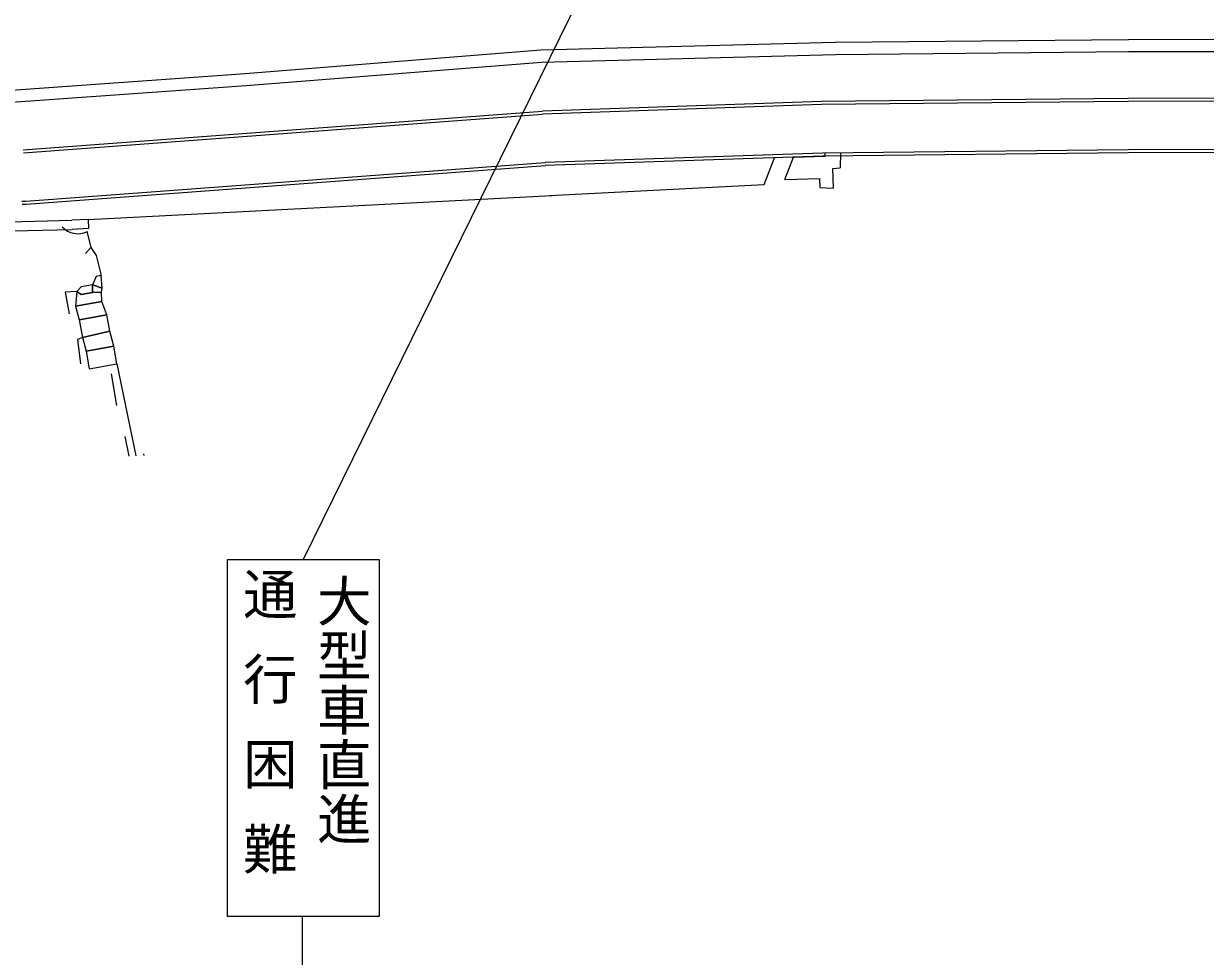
# Model space of a CAD drawing. Units: millimetres, scale not verified. Extents: x 40000 to 680000, y 20000 to 380000.
# Drawn here: x 482566 to 521642, y 260221 to 291061 of the extents above; entities that cross this region are included whole.
import ezdxf
from ezdxf.enums import TextEntityAlignment as Align

# ---------------------------------------------------------------- set-up
doc = ezdxf.new("R2010")
doc.units = ezdxf.units.MM
doc.header["$LTSCALE"] = 1000
doc.linetypes.add('DASHED', pattern=[7.5, 6, -1.5])
doc.layers.add('M-BGD', color=7, linetype='Continuous', lineweight=25)
doc.layers.add('M-STR-STRC', color=7, linetype='Continuous', lineweight=25)
doc.styles.add('@ＭＳ ゴシック', font='')
doc.styles.get('@ＭＳ ゴシック').set_extended_font_data('@MS Gothic')

msp = doc.modelspace()

# ---------------------------------------------------------------- linework, layer by layer
at = {"layer": 'M-BGD'}
for p, q in [((499667, 290190), (509405, 290446)), ((509412, 290446), (519092, 290538)), ((519096, 290538), (527021, 290548)), ((489893, 289415), (499667, 290190)), ((499688, 289790), (509415, 290046)), ((509415, 290046), (519096, 290138)), ((519096, 290138), (526521, 290148)), ((489924, 289016), (499688, 289790)), ((480115, 288717), (489895, 289415)), ((480129, 288317), (489924, 289016)), ((508944, 288482), (499720, 288168)), ((508946, 288382), (499726, 288068)), ((519073, 288588), (508944, 288482)), ((519074, 288488), (508946, 288382)), ((526245, 288603), (519087, 288588)), ((526254, 288503), (519087, 288488)), ((482554, 286894), (499720, 288168)), ((482560, 286794), (499726, 288068)), ((519090, 286888), (508982, 286783)), ((526393, 286905), (519090, 286889)), ((482643, 285196), (499812, 286470)), ((508982, 286783), (499812, 286470)), ((508985, 286683), (499816, 286370)), ((507050, 285743), (507395, 286629)), ((507734, 285905), (508024, 286650)), ((508024, 286650), (509074, 286684)), ((519091, 286788), (508983, 286683)), ((509074, 286684), (509073, 286784)), ((509573, 286789), (509570, 286289)), ((526393, 286803), (519091, 286788)), ((482649, 285096), (499820, 286370)), ((509321, 286267), (509570, 286289)), ((509342, 285617), (509321, 286267)), ((499959, 285375), (507050, 285743)), ((507734, 285905), (508883, 285941)), ((508883, 285941), (508893, 285642)), ((508893, 285642), (509342, 285617)), ((484701, 284585), (500042, 285379)), ((479860, 284456), (484165, 284558)), ((479867, 284156), (484176, 284258)), ((484654, 284197), (484793, 283663)), ((484793, 283663), (484615, 283459)), ((484793, 283663), (484970, 283394)), ((484970, 283394), (485131, 282734)), ((485653, 279817), (486281, 276773)), ((485456, 279481), (485642, 278439)), ((485912, 277412), (486044, 276763)), ((486531, 276835), (486541, 276783))]:
    msp.add_line(p, q, dxfattribs=at)
at = {"layer": 'M-BGD', "linetype": 'DASHED'}
for p, q in [((484701, 284585), (484165, 284558)), ((484701, 284585), (484711, 284285)), ((484711, 284285), (484176, 284258))]:
    msp.add_line(p, q, dxfattribs=at)
at = {"layer": 'M-BGD'}
for points in [[(482511, 285192), (482643, 285196)], [(482514, 285092), (482649, 285096)], [(484323, 282203), (483941, 282177), (484068, 281469)], [(484509, 280688), (484349, 280616), (484449, 279817)]]:
    msp.add_lwpolyline(points, dxfattribs=at)
for points in [[(484843, 282425), (485164, 282310), (485131, 282734), (484965, 282705)], [(485145, 282178), (484846, 282167), (484471, 282100), (484323, 282203), (484280, 281722), (485156, 281879)], [(484846, 282167), (484843, 282425), (484468, 282358), (484323, 282203), (484471, 282100)], [(485164, 282310), (484843, 282425), (484846, 282167), (485145, 282178)], [(485321, 281435), (485156, 281879), (484280, 281722), (484404, 281271)], [(485418, 280893), (485321, 281435), (484404, 281271), (484509, 280688)], [(485549, 280401), (485418, 280893), (484509, 280688), (484632, 280237)], [(485653, 279817), (485549, 280401), (484632, 280237), (484737, 279653)]]:
    msp.add_lwpolyline(points, close=True, dxfattribs=at)
msp.add_arc((484368, 284834), 720, 222.8837, 294.1848, dxfattribs=at)
at = {"layer": 'M-STR-STRC'}
for p, q in [((508408, 307109), (491813, 273343)), ((489309, 273343), (494318, 273343)), ((489309, 261538), (489309, 273343)), ((494318, 273343), (494318, 261538)), ((494318, 261538), (489309, 261538)), ((491781, 261538), (491781, 258142))]:
    msp.add_line(p, q, dxfattribs=at)

# ---------------------------------------------------------------- texts
at = {"layer": 'M-STR-STRC', "style": '@ＭＳ ゴシック'}
msp.add_text('大型車直進', height=1320, rotation=270, dxfattribs=at).set_placement((493806, 272881), align=Align.TOP_LEFT)
at = {"layer": 'M-STR-STRC', "insert": (489867, 267494), "char_height": 1320, "attachment_point": 8, "rotation": 270, "style": '@ＭＳ ゴシック'}
msp.add_mtext('\\T1.56;通行困難', dxfattribs=at)

doc.saveas('drawing.dxf')
